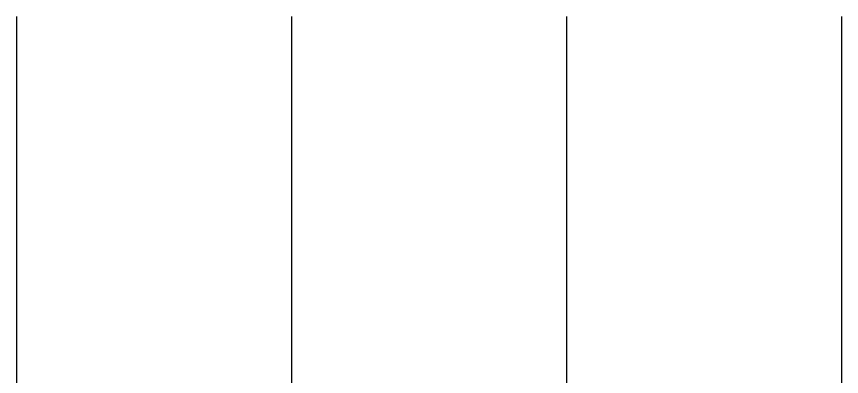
# Model space of a CAD drawing. Header units: metres. Extents: x 630750 to 860239, y 578133 to 726633.
# Drawn here: x 718204 to 747904, y 693280 to 706259 of the extents above; entities that cross this region are included whole.
import ezdxf

# ---------------------------------------------------------------- set-up
doc = ezdxf.new("R2010")
doc.units = ezdxf.units.M
doc.header["$LTSCALE"] = 300
doc.layers.add('A-CEN-1', color=1, linetype='Continuous')

msp = doc.modelspace()

# ---------------------------------------------------------------- linework, layer by layer
at = {"layer": 'A-CEN-1', "linetype": 'Continuous'}
for p, q in [((718204.4, 706258.8, 0), (718204.4, 640745.8, 0)), ((728104.4, 706258.8, 0), (728104.4, 608420.8, 0)), ((738004.4, 706258.8, 0), (738004.4, 608420.8, 0)), ((747904.4, 706258.8, 0), (747904.4, 608420.8, 0)), ((747904.4, 706258.8, 0), (747904.4, 599969.6, 0))]:
    msp.add_line(p, q, dxfattribs=at)

doc.saveas('drawing.dxf')
